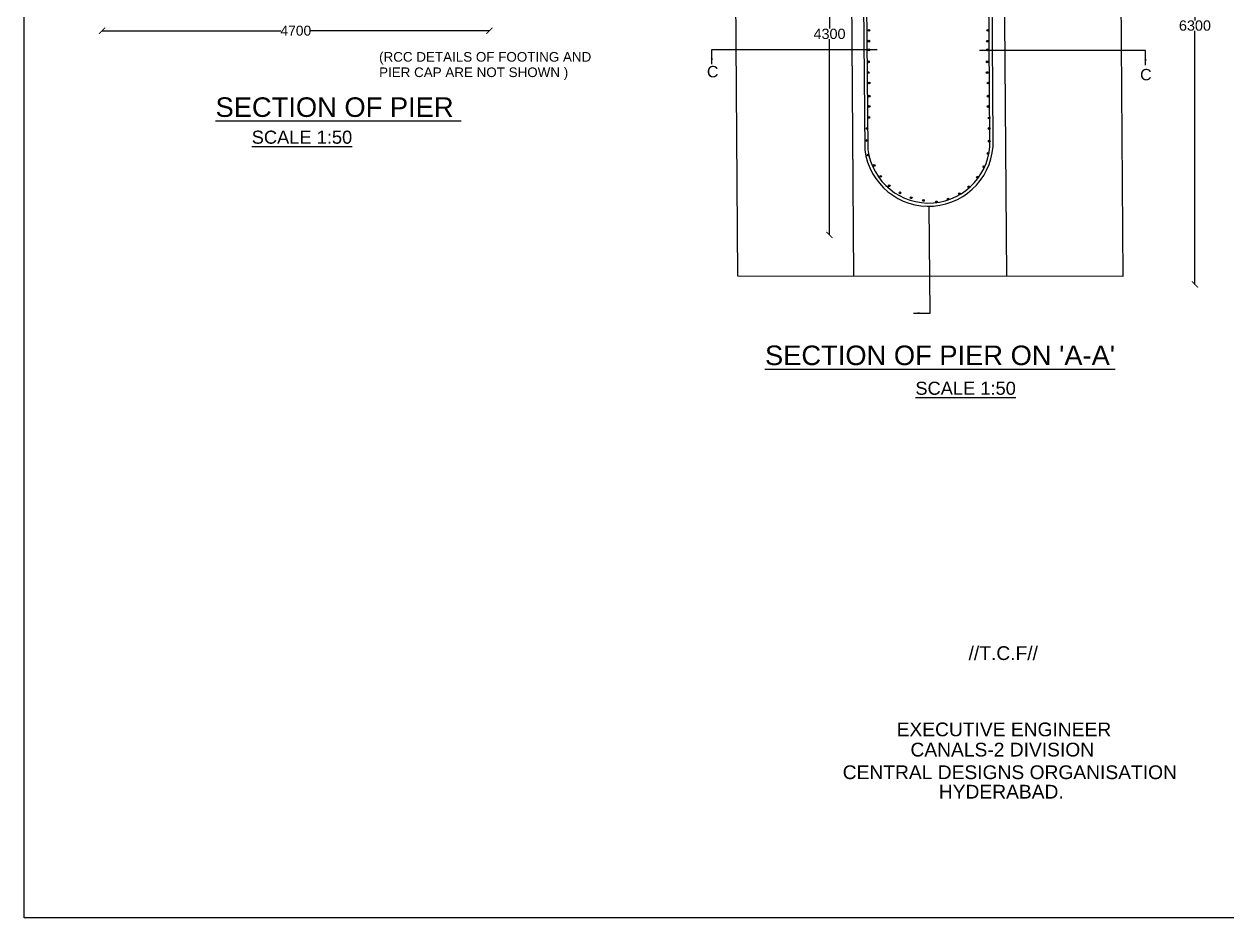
# Model space of a CAD drawing. Header units: inches. Extents: x -9633 to 33967, y -12661 to 15525.
# Drawn here: x -9633 to 4977, y -12661 to -1808 of the extents above; entities that cross this region are included whole.
import ezdxf

# ---------------------------------------------------------------- set-up
doc = ezdxf.new("R2010")
doc.units = ezdxf.units.IN
doc.header["$MEASUREMENT"] = 0
doc.layers.add('DIMENSION', color=7, linetype='Continuous')
doc.layers.add('TEXT', color=7, linetype='Continuous')
doc.styles.get("Standard").update_dxf_attribs({"font": 'arial.ttf'})
doc.dimstyles.get("Standard").update_dxf_attribs({"dimtxt": 125, "dimasz": 75, "dimexe": 0.18, "dimexo": 0.0625, "dimgap": 0.09, "dimtad": 0, "dimtih": 1, "dimtoh": 1, "dimdec": 0, "dimzin": 0, "dimdsep": 46, "dimtxsty": 'Standard', "dimblk": 'ARCHTICK', "dimcen": 0.09, "dimse1": 1, "dimse2": 1, "dimadec": 0, "dimazin": 0, "dimtfac": 1, "dimtdec": 0, "dimtofl": 0, "dimtmove": 0, "dimatfit": 3, "dimfxl": 1, "dimtolj": 1, "dimtzin": 0, "dimarcsym": 0})

# ---------------------------------------------------------------- blocks, each defined once
blk = doc.blocks.new('_ArchTick')
at = {"color": 0, "linetype": 'ByBlock', "const_width": 0.15}
blk.add_lwpolyline([(-0.5, -0.5), (0.5, 0.5)], dxfattribs=at)
blk = doc.blocks.new('*D1')
at = {"color": 0, "lineweight": -2, "transparency": 16777216}
for p, q in [((-8684, -1889), (-6514, -1889)), ((-3980, -1889), (-6151, -1889))]:
    blk.add_line(p, q, dxfattribs=at)
at = {"layer": 'Defpoints', "color": 0, "transparency": 16777216}
for p in [(-3980, -1889), (-8684, -1902), (-3980, -1902)]:
    blk.add_point(p, dxfattribs=at)
at = {"color": 0, "lineweight": -2, "transparency": 16777216, "xscale": 75, "yscale": 75, "zscale": 75, "rotation": 180}
blk.add_blockref('_ArchTick', (-8684, -1889), dxfattribs=at)
at = {"color": 0, "lineweight": -2, "transparency": 16777216, "xscale": 75, "yscale": 75, "zscale": 75}
blk.add_blockref('_ArchTick', (-3980, -1889), dxfattribs=at)
at = {"color": 0, "transparency": 16777216, "insert": (-6332, -1889), "char_height": 120, "attachment_point": 5}
blk.add_mtext('\\A1;4700', dxfattribs=at)
blk = doc.blocks.new('*D46')
at = {"layer": 'Defpoints', "color": 0, "transparency": 16777216}
for p in [(166, 512), (150, -4368), (166, -4368)]:
    blk.add_point(p, dxfattribs=at)
at = {"layer": 'DIMENSION', "color": 0, "lineweight": -2, "transparency": 16777216}
for p, q in [((150, 512), (150, -1864)), ((150, -4368), (150, -1992))]:
    blk.add_line(p, q, dxfattribs=at)
at = {"layer": 'DIMENSION', "color": 0, "lineweight": -2, "transparency": 16777216, "xscale": 75, "yscale": 75, "zscale": 75}
for p, rotation in [((150, 512), 90), ((150, -4368), 270)]:
    blk.add_blockref('_ArchTick', p, dxfattribs=dict(at, rotation=rotation))
at = {"layer": 'DIMENSION', "color": 0, "transparency": 16777216, "insert": (150, -1928), "char_height": 125, "attachment_point": 5}
blk.add_mtext('\\A1;4300', dxfattribs=at)
blk = doc.blocks.new('*D47')
at = {"layer": 'Defpoints', "color": 0, "transparency": 16777216}
for p in [(4140, 1316), (4140, -4970), (4588, -4970)]:
    blk.add_point(p, dxfattribs=at)
at = {"layer": 'DIMENSION', "color": 0, "lineweight": -2, "transparency": 16777216}
for p, q in [((4588, 1316), (4588, -1763)), ((4588, -4970), (4588, -1891))]:
    blk.add_line(p, q, dxfattribs=at)
at = {"layer": 'DIMENSION', "color": 0, "lineweight": -2, "transparency": 16777216, "xscale": 75, "yscale": 75, "zscale": 75}
for p, rotation in [((4588, 1316), 90), ((4588, -4970), 270)]:
    blk.add_blockref('_ArchTick', p, dxfattribs=dict(at, rotation=rotation))
at = {"layer": 'DIMENSION', "color": 0, "transparency": 16777216, "insert": (4588, -1827), "char_height": 125, "attachment_point": 5}
blk.add_mtext('\\A1;6300', dxfattribs=at)

msp = doc.modelspace()

# ---------------------------------------------------------------- hatches: boundary and pattern name
at = {"layer": 'DIMENSION'}
for points in [[(618, -1884.1, 1), (639.7, -1884.1, 1)], [(2060.9, -1884.4, 1), (2082.5, -1884.4, 1)], [(615.1, -2016.4, 1), (636.8, -2016.4, 1)], [(2057.9, -2016.7, 1), (2079.6, -2016.7, 1)], [(615.1, -2121.1, 1), (636.8, -2121.1, 1)], [(2057.9, -2121.4, 1), (2079.6, -2121.4, 1)], [(612.2, -2266.4, 1), (633.9, -2266.4, 1)], [(2055, -2266.7, 1), (2076.7, -2266.7, 1)], [(609.3, -2397.2, 1), (631, -2397.2, 1)], [(2052.1, -2397.5, 1), (2073.8, -2397.5, 1)], [(620.9, -2523.5, 1), (642.6, -2523.5, 1)], [(2063.8, -2523.8, 1), (2085.4, -2523.8, 1)], [(620.9, -2683.4, 1), (642.6, -2683.4, 1)], [(2063.8, -2683.7, 1), (2085.4, -2683.7, 1)], [(620.9, -2808.3, 1), (642.6, -2808.3, 1)], [(2063.8, -2808.6, 1), (2085.4, -2808.6, 1)], [(594, -3076, 1), (615.7, -3076, 1)], [(615.8, -2941.5, 1), (637.4, -2941.5, 1)], [(2077, -2948.4, 1), (2098.6, -2948.4, 1)], [(2077.9, -3075.8, 1), (2099.5, -3075.8, 1)], [(595.3, -3222.4, 1), (617, -3222.4, 1)], [(2079, -3230.2, 1), (2100.7, -3230.2, 1)], [(609.3, -3398.8, 1), (631, -3398.8, 1)], [(2063.9, -3379.3, 1), (2085.6, -3379.3, 1)], [(682.1, -3525.7, 1), (703.7, -3525.7, 1)], [(760.5, -3657.2, 1), (782.2, -3657.2, 1)], [(2010.8, -3541.5, 1), (2032.5, -3541.5, 1)], [(864.3, -3771.5, 1), (886, -3771.5, 1)], [(1830.1, -3785.8, 1), (1851.8, -3785.8, 1)], [(1936.4, -3668.5, 1), (1958, -3668.5, 1)], [(994.6, -3857.8, 1), (1016.3, -3857.8, 1)], [(1130.6, -3917, 1), (1152.3, -3917, 1)], [(1279.6, -3948.8, 1), (1301.3, -3948.8, 1)], [(1577.6, -3933.9, 1), (1599.2, -3933.9, 1)], [(1718, -3868.3, 1), (1739.7, -3868.3, 1)], [(1438.6, -3967.4, 1), (1460.3, -3967.4, 1)]]:
    msp.add_hatch(color=7, dxfattribs=at).paths.add_polyline_path(points)

# ---------------------------------------------------------------- linework, layer by layer
msp.add_lwpolyline([(-9632.8, 15525.1), (33966.6, 15525.1), (33966.6, -12660.8), (-9632.8, -12660.8)], close=True)
for points in [[(-1010.2, 1376.9), (3669.3, 1362.5), (3710.6, -4873.2), (-965, -4867.6), (-1010.2, 1376.9)], [(396, 1372.6), (441.2, -4869.2)], [(2249.9, 1366.8), (2297.4, -4871.5)]]:
    msp.add_lwpolyline(points)
msp.add_lwpolyline([(548.6, -225.8), (576.8, -3335.8, 0.9489348), (2137.8, -3218.9), (2116.6, -226.8, 0.8961636), (548.6, -225.8, -0.1633568)], format="xyb")
msp.add_lwpolyline([(587.9, -227.8), (616, -3333.1, 0.9476631), (2098.6, -3219.5), (2077.4, -229.1, 0.8935913)], format="xyb", close=True)
for centre in [(628.9, -1884.1), (2071.7, -1884.4), (626, -2016.4), (2068.8, -2016.7), (626, -2121.1), (2068.8, -2121.4), (623, -2266.4), (2065.9, -2266.7), (620.1, -2397.2), (2063, -2397.5), (631.8, -2523.5), (2074.6, -2523.8), (631.8, -2683.4), (2074.6, -2683.7), (631.8, -2808.3), (2074.6, -2808.6), (604.9, -3076), (626.6, -2941.5), (2087.8, -2948.4), (2088.7, -3075.8), (606.2, -3222.4), (2089.9, -3230.2), (620.2, -3398.8), (2074.8, -3379.3), (692.9, -3525.7), (771.4, -3657.2), (2021.7, -3541.5), (875.1, -3771.5), (1840.9, -3785.8), (1947.2, -3668.5), (1005.5, -3857.8), (1141.5, -3917), (1290.4, -3948.8), (1588.4, -3933.9), (1728.9, -3868.3), (1449.4, -3967.4)]:
    msp.add_circle(centre, 10.8, dxfattribs=at)

# ---------------------------------------------------------------- texts
for s, height, p in [('//T.C.F//', 167.09, (1838.8, -9529.3)), ('EXECUTIVE ENGINEER', 167.093, (964.6, -10455.3)), ('CANALS-2 DIVISION', 167.093, (1132.8, -10700.9)), ('CENTRAL DESIGNS ORGANISATION', 167.093, (309.9, -10975.4)), ('HYDERABAD.', 167.09, (1477.3, -11211.8))]:
    msp.add_text(s, height=height).set_placement(p)
at = {"layer": 'TEXT'}
for s, height, p in [('(RCC DETAILS OF FOOTING AND ', 116.518, (-5320.9, -2264.5)), ('PIER CAP ARE NOT SHOWN )', 116.518, (-5320.9, -2451.7)), ('C', 138.6, (-1339.2, -2455)), ('C', 138.6, (3922, -2491.4)), ('%%USECTION OF PIER ', 237.281, (-7307.2, -2935.4)), ('%%USCALE 1:50', 158.8, (-6867.9, -3261)), ("%%USECTION OF PIER ON 'A-A'", 237.281, (-633.9, -5948.8)), ('%%USCALE 1:50', 158.8, (1192.3, -6309.3))]:
    msp.add_text(s, height=height, dxfattribs=at).set_placement(p)

# ---------------------------------------------------------------- dimensions: what is measured, and where the dimension line sits
dim = msp.add_linear_dim(base=(-3980.3, -1888.9), p1=(-8684.3, -1901.6), p2=(-3980.3, -1901.6), text='4700', dimstyle='Standard', override={"dimtxt": 120})
dim.commit()
dim.dimension.update_dxf_attribs({"geometry": '*D1', "text_midpoint": (-6332.3, -1888.9)})
at = {"layer": 'DIMENSION'}
for base, p1, p2, text, picture, middle in [((4587.6, -4969.6), (4140, 1316), (4140, -4969.6), '6300', '*D47', (4587.6, -1826.8)), ((150, -4368.4), (166.2, 512), (166.2, -4368.4), '4300', '*D46', (150, -1928.2))]:
    dim = msp.add_linear_dim(base=base, p1=p1, p2=p2, angle=90, text=text, dimstyle='Standard', dxfattribs=at)
    dim.commit()
    dim.dimension.update_dxf_attribs({"geometry": picture, "text_midpoint": middle})

# ---------------------------------------------------------------- leaders
for points in [[(-1280, -2296.8), (-1280, -2118.7), (728.7, -2118.7)], [(3987.3, -2308), (3987.3, -2130.3), (1973.3, -2130.3)], [(1170.9, -5318), (1372, -5318), (1360.9, -4020.2)]]:
    msp.add_leader(points, dimstyle='Standard', override={"dimgap": 0.09, "dimtad": 0})

doc.saveas('drawing.dxf')
